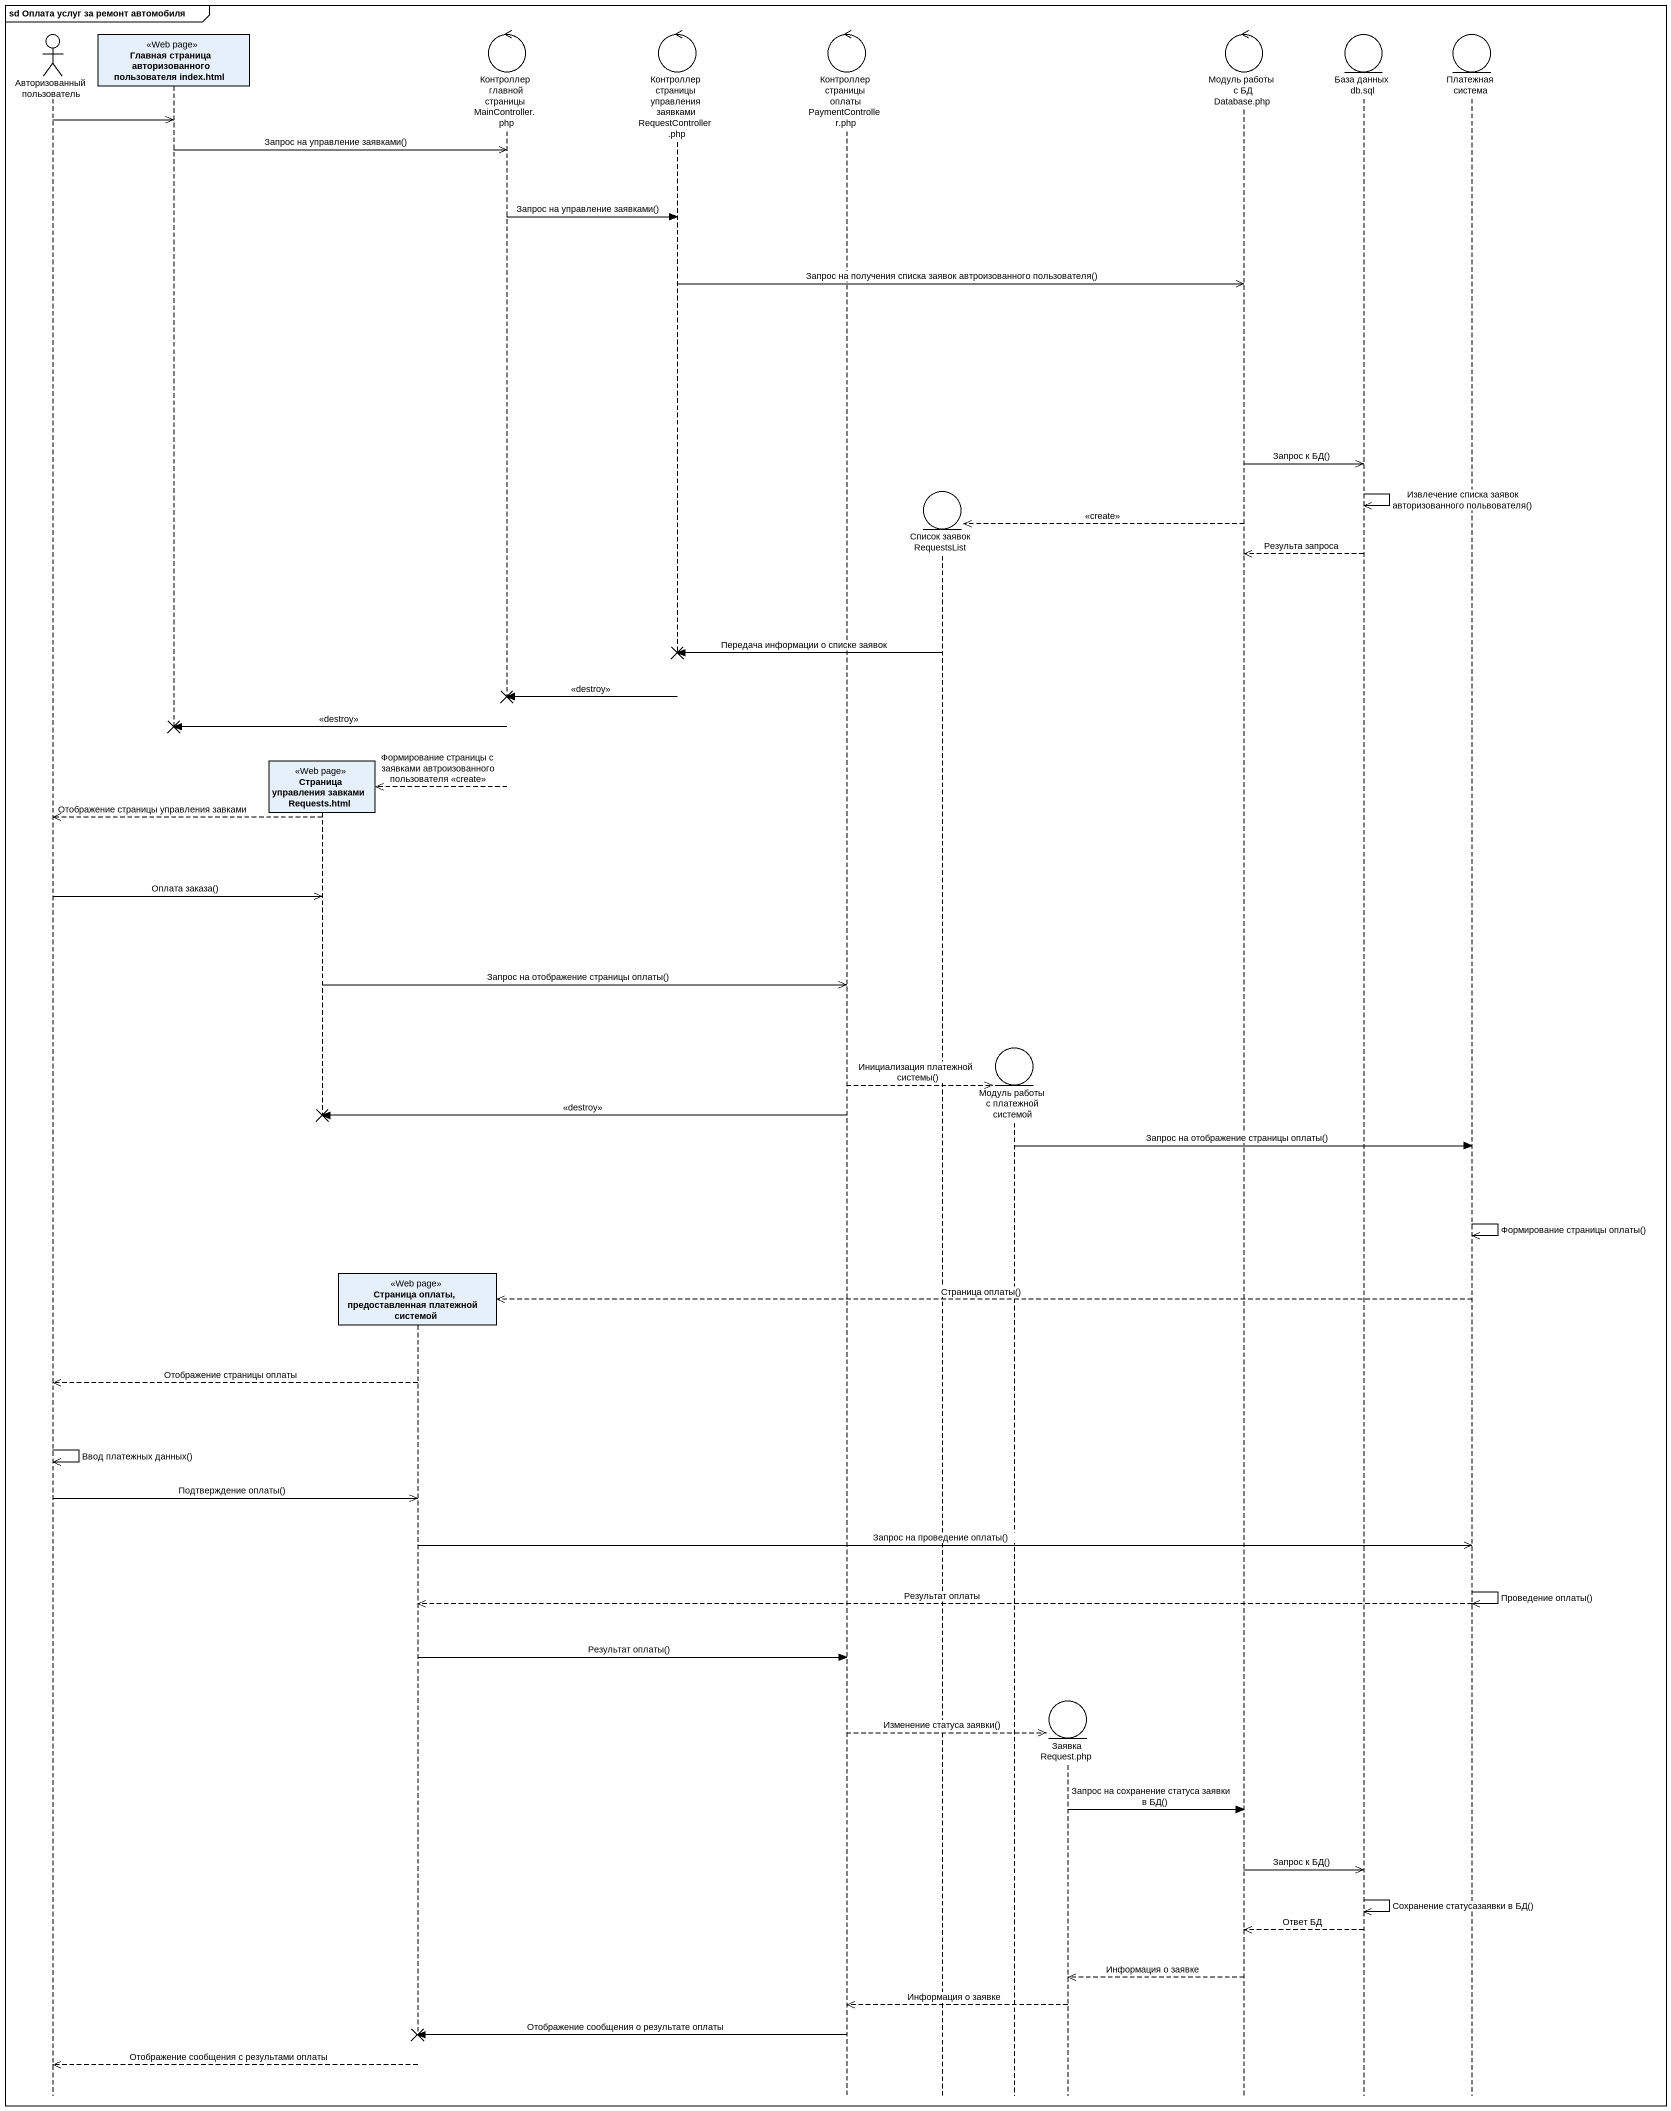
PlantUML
@startuml
mainframe sd Оплата услуг за ремонт автомобиля
hide footbox
actor "Авторизованный пользователь" as Авторизованный_пользователь
participant "Главная страница авторизованного пользователя index.html" as Главная_страница <<Web page>>
participant "Страница управления завками Requests.html" as Страница_управления_завками <<Web page>>
participant "Страница оплаты, предоставленная платежной системой" as Страница_оплаты <<Web page>>
control "Контроллер главной страницы MainController.php" as Контроллер_главной_страницы
control "Контроллер страницы управления заявками RequestController.php" as Контроллер_страницы
control "Контроллер страницы оплаты PaymentController.php" as Контроллер_страницы_оплаты
entity "Список заявок RequestsList" as Список_заявок_RequestsList
entity "Модуль работы с платежной системой" as Модуль_работы_с_платежной
entity "Заявка Request.php" as Заявка_Request_php
control "Модуль работы с БД Database.php" as Модуль_работы_с_БД_Database
entity "База данных db.sql" as База_данных_db_sql
entity "Платежная система" as Платежная_система

Авторизованный_пользователь ->> Главная_страница
Главная_страница ->> Контроллер_главной_страницы : Запрос на управление заявками()
Контроллер_главной_страницы -> Контроллер_страницы : Запрос на управление заявками()
Контроллер_страницы ->> Модуль_работы_с_БД_Database : Запрос на получения списка заявок автроизованного пользователя()
Модуль_работы_с_БД_Database ->> База_данных_db_sql : Запрос к БД()
База_данных_db_sql ->> База_данных_db_sql : Извлечение списка заявок авторизованного польвователя()
Модуль_работы_с_БД_Database -->> Список_заявок_RequestsList ** : <<create>>
База_данных_db_sql -->> Модуль_работы_с_БД_Database : Результа запроса
Список_заявок_RequestsList -> Контроллер_страницы !! : Передача информации о списке заявок
Контроллер_страницы -> Контроллер_главной_страницы !! : <<destroy>>
Контроллер_главной_страницы -> Главная_страница !! : <<destroy>>
Контроллер_главной_страницы -->> Страница_управления_завками ** : Формирование страницы с заявками автроизованного пользователя <<create>>
Страница_управления_завками -->> Авторизованный_пользователь : Отображение страницы управления завками
Авторизованный_пользователь ->> Страница_управления_завками : Оплата заказа()
Страница_управления_завками ->> Контроллер_страницы_оплаты : Запрос на отображение страницы оплаты()
Контроллер_страницы_оплаты -->> Модуль_работы_с_платежной ** : Инициализация платежной системы()
Контроллер_страницы_оплаты -> Страница_управления_завками !! : <<destroy>>
Модуль_работы_с_платежной -> Платежная_система : Запрос на отображение страницы оплаты()
Платежная_система ->> Платежная_система : Формирование страницы оплаты()
Платежная_система -->> Страница_оплаты ** : Страница оплаты()
Страница_оплаты -->> Авторизованный_пользователь : Отображение страницы оплаты
Авторизованный_пользователь ->> Авторизованный_пользователь : Ввод платежных данных()
Авторизованный_пользователь ->> Страница_оплаты : Подтверждение оплаты()
Страница_оплаты ->> Платежная_система : Запрос на проведение оплаты()
Платежная_система ->> Платежная_система : Проведение оплаты()
Платежная_система -->> Страница_оплаты : Результат оплаты
Страница_оплаты -> Контроллер_страницы_оплаты : Результат оплаты()
Контроллер_страницы_оплаты -->> Заявка_Request_php ** : Изменение статуса заявки()
Заявка_Request_php -> Модуль_работы_с_БД_Database : Запрос на сохранение статуса заявки в БД()
Модуль_работы_с_БД_Database ->> База_данных_db_sql : Запрос к БД()
База_данных_db_sql ->> База_данных_db_sql : Сохранение статусазаявки в БД()
База_данных_db_sql -->> Модуль_работы_с_БД_Database : Ответ БД
Модуль_работы_с_БД_Database -->> Заявка_Request_php : Информация о заявке
Заявка_Request_php -->> Контроллер_страницы_оплаты : Информация о заявке
Контроллер_страницы_оплаты -> Страница_оплаты !! : Отображение сообщения о результате оплаты
Страница_оплаты -->> Авторизованный_пользователь : Отображение сообщения с результами оплаты
@enduml
